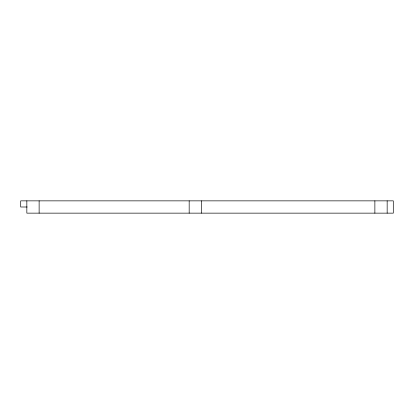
<?xml version="1.0" encoding="UTF-8"?>
<svg xmlns="http://www.w3.org/2000/svg" width="414" height="414" viewBox="0 0 414 414"><rect width="100%" height="100%" fill="white"/><g stroke="black" fill="none" stroke-linecap="round" stroke-linejoin="round"><path stroke-width="0.62" d="M27.164 207L20.7 207L20.7 200.857L393.3 200.857L393.3 213.143L26.843 213.143L26.843 200.857M387.157 200.857L387.157 213.143M374.872 200.857L374.872 213.143M201.458 200.857L201.458 213.143M189.172 200.857L189.172 213.143M39.128 200.857L39.128 213.143"/></g></svg>
